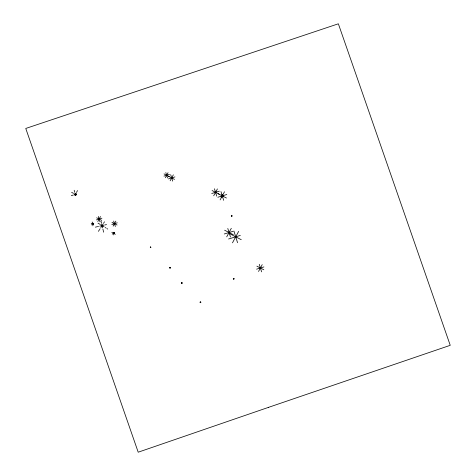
<?xml version="1.0" encoding="UTF-8"?>
<svg xmlns="http://www.w3.org/2000/svg" width="476" height="476" viewBox="0 0 476 476"><rect width="100%" height="100%" fill="white"/><g stroke="black" fill="none" stroke-linecap="round" stroke-linejoin="round"><path stroke-width="0.71" d="M113.651 234.924L113.931 232.359M181.677 283.434L181.891 282.571M222.53 194.595L222.084 197.159M92.814 225.814L93.385 223.303M150.481 247.574L150.612 246.996M75.976 193.375L75.357 195.106L75.184 194.839L74.833 195.404M173.335 174.841L170.146 180.791M224.493 191.774L220.114 199.908M233.383 279.043L234.008 278.472M100.49 216.52L97.782 221.542M115.858 221.132L113.151 226.154M168.04 172.717L165.356 177.709M231.306 228.313L226.713 236.852M217.401 188.93L213.706 195.773M77.487 190.573L76.457 192.488M100.127 228.682L99.645 229.432M262.216 264.638L258.539 271.463M103.036 224.089L102.667 224.702M221.12 197.367L221.388 196.832M200.229 302.694L200.616 301.915M238.655 231.372L232.472 242.837M169.861 268.131L170.247 267.452M231.675 216.199L231.919 215.729M99.353 229.89L98.425 231.342M104.5 221.804L103.518 223.333M217.859 197.237L226.79 194.494M181.41 283.25L182.201 282.792M200.063 302.373L200.878 302.159M100.805 227.599L102.322 225.237M112.229 234.162L114.24 232.526M233.264 278.763L234.144 278.799M150.249 247.413L150.761 247.098M91.487 224.898L93.677 223.5M73.411 194.993L71.305 195.624M76.666 193.893L75.946 194.625L74.393 194.678M98.502 226.439L97.61 226.63M223.547 195.392L221.096 196.154M169.468 174.406L163.946 176.096M101.918 218.204L96.396 219.9M117.286 222.822L111.812 224.511M263.918 266.923L256.594 269.16M174.942 176.917L168.427 178.911M219.311 191.197L211.737 193.494M103.845 225.202L103 225.374M233.097 231.3L224.279 233.972M240.332 235.412L228.611 238.988M97.08 226.755L95.379 227.153M231.544 216.039L232.032 215.866M169.67 267.899L170.378 267.661M106.529 224.601L104.726 224.999M200.045 302.087L200.848 302.498M233.383 278.478L234.008 279.132M99.746 226.142L102.53 225.523M111.771 232.627L114.341 232.865M91.219 223.321L93.73 223.827M150.333 247.169L150.922 247.3M181.291 282.946L182.189 283.113M104.089 226.832L101.68 225.386M216.306 192.28L216.015 192.06M101.257 225.1L100.531 224.672M105.946 227.962L105.178 227.504M219.144 194.184L212.07 190.537M226.445 198.022L218.192 193.756M73.566 193.387L71.62 192.363M76.571 194.862L75.958 194.601L75.916 194.934L74.47 193.845M164.059 173.907L174.525 179.392M233.299 234.686L224.642 230.217M117.072 225.017L111.973 222.375M101.703 220.406L96.646 217.8M263.823 269.767L256.885 266.173M241.255 239.69L229.605 233.668M107.737 229.069L106.874 228.557M99.764 224.208L98.014 223.125M231.568 215.83L232.008 216.044M169.706 267.601L170.349 267.917M169.099 176.602L168.671 176.346M223.309 196.778L221.483 194.922M115.216 234.466L113.585 232.443M169.95 267.417L170.164 268.166M92.16 222.012L93.522 224.113M150.44 247.026L150.755 247.526M181.511 282.637L182.005 283.381M200.313 301.867L200.58 302.724M115.37 226.511L113.663 221.054M100.002 221.899L98.294 216.443M216.747 196.148L214.438 188.758M223.672 200.307L220.947 191.578M74.827 192.346L74.179 190.263M230.467 237.012L227.796 228.474M167.528 178.018L165.832 172.586M261.61 271.85L259.253 264.317M172.693 181.112L170.688 174.692M237.554 242.724L233.9 231.021M75.125 193.304L75.749 195.362L75.619 194.88M231.735 215.705L231.883 216.223M102.602 227.885L101.983 225.237M101.852 224.678L101.662 223.869M103.096 229.985L102.893 229.123M101.459 223.006L101.049 221.251M103.613 232.187L103.215 230.503M233.668 279.156L233.668 278.335M268.321 407.426L138.201 452.2L25.763 128.455L338.353 23.8L450.237 345.32L268.321 407.426"/></g></svg>
